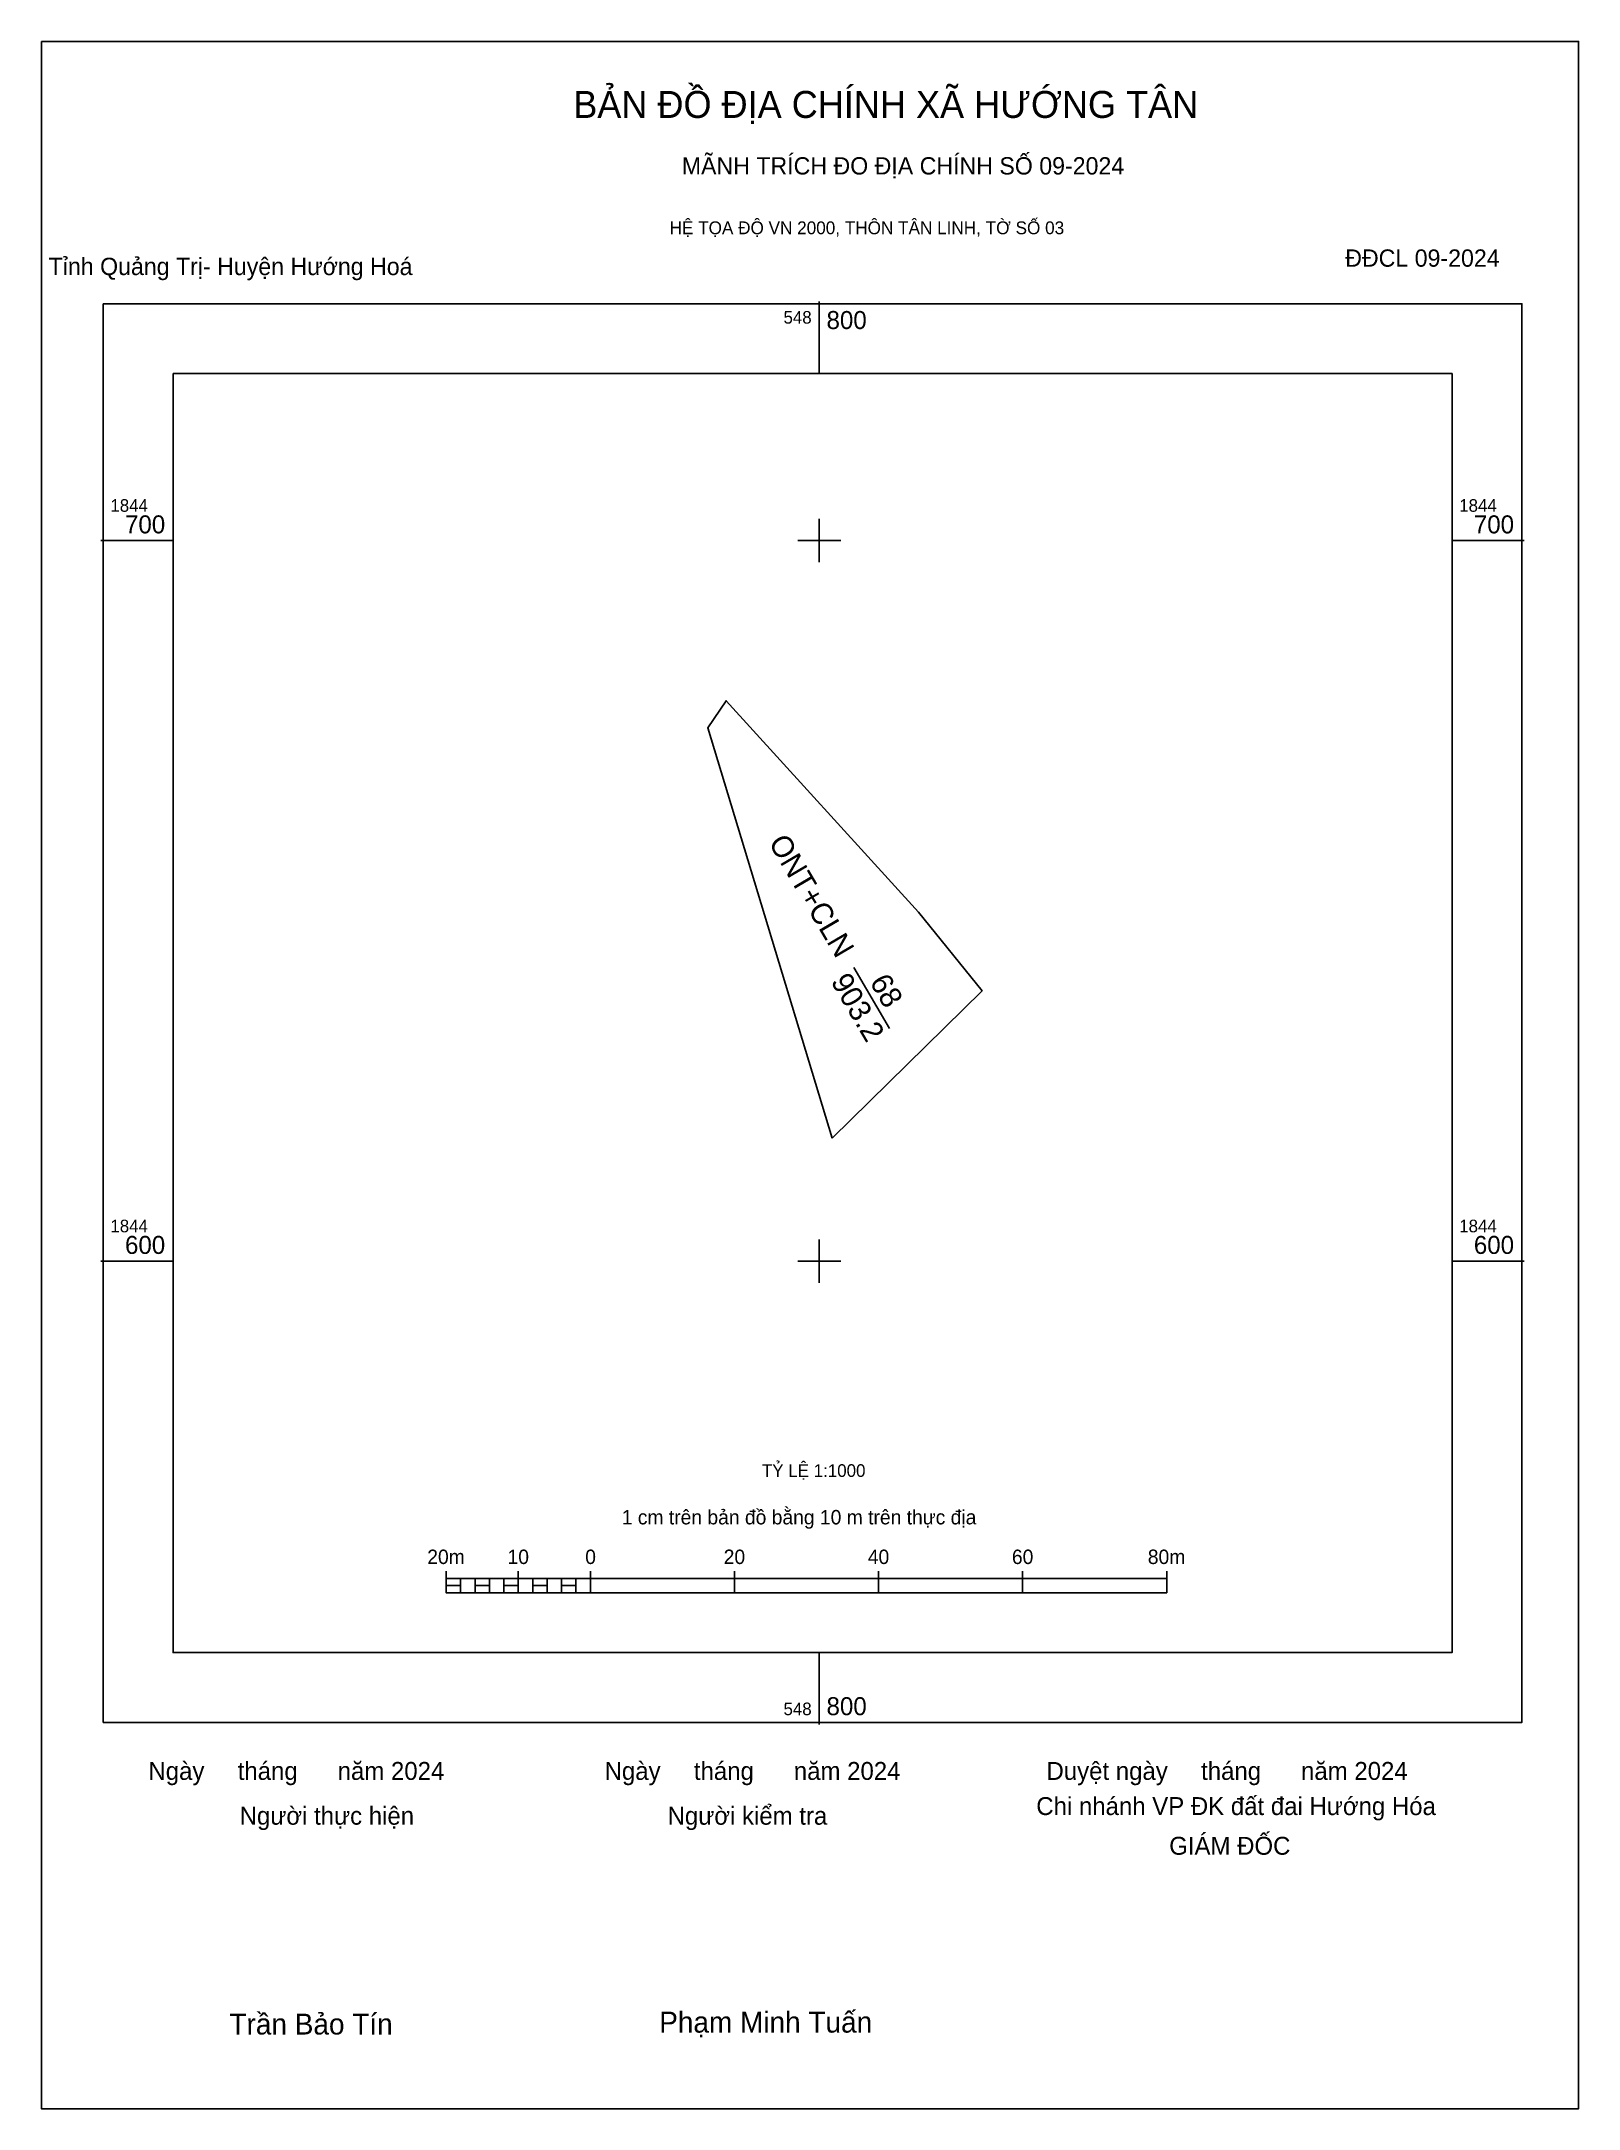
# Model space of a CAD drawing. Extents: x 548692 to 548905, y 1844482 to 1844769.
import ezdxf

# ---------------------------------------------------------------- set-up
doc = ezdxf.new("R2010")
doc.units = 0
for name, color, linetype in [('Level 10', 7, 'Continuous'), ('Level 13', 7, 'Continuous'), ('Level 14', 7, 'Continuous'), ('Level 15', 7, 'Continuous'), ('Level 27', 7, 'Continuous'), ('Level 6', 7, 'Continuous'), ('Level 62', 7, 'Continuous'), ('Level 63', 7, 'Continuous'), ('Level 9', 7, 'Continuous')]:
    doc.layers.add(name, color=color, linetype=linetype)

msp = doc.modelspace()

# ---------------------------------------------------------------- linework, layer by layer
at = {"layer": 'Level 10'}
msp.add_lwpolyline([(548801.8, 1844617.08), (548784.51, 1844674), (548787.06, 1844677.78), (548813.76, 1844648.43), (548822.6, 1844637.52)], close=True, dxfattribs=at)
at = {"layer": 'Level 14'}
msp.add_line((548804.8, 1844640.75), (548809.76, 1844632.29), dxfattribs=at)
at = {"layer": 'Level 15'}
msp.add_lwpolyline([(548692.03, 1844769.29), (548905.38, 1844769.29), (548905.38, 1844482.37), (548692.03, 1844482.37)], close=True, dxfattribs=at)
at = {"layer": 'Level 27'}
for p, q in [((548787.06, 1844677.78), (548787.07, 1844677.79)), ((548822.6, 1844637.52), (548822.61, 1844637.53))]:
    msp.add_line(p, q, dxfattribs=at)
at = {"layer": 'Level 62'}
msp.add_lwpolyline([(548710.3, 1844723.18), (548887.81, 1844723.18), (548887.81, 1844545.67), (548710.3, 1844545.67)], close=True, dxfattribs=at)
at = {"layer": 'Level 63'}
for p, q in [((548800, 1844733.18), (548800, 1844723.18)), ((548800, 1844703), (548800, 1844697)), ((548700.3, 1844700), (548710.3, 1844700)), ((548797, 1844700), (548803, 1844700)), ((548887.81, 1844700), (548897.81, 1844700)), ((548800, 1844603), (548800, 1844597)), ((548700.3, 1844600), (548710.3, 1844600)), ((548797, 1844600), (548803, 1844600)), ((548887.81, 1844600), (548897.81, 1844600)), ((548748.22, 1844556.96), (548748.22, 1844553.96)), ((548758.22, 1844556.96), (548758.22, 1844553.96)), ((548768.22, 1844556.96), (548768.22, 1844553.96)), ((548788.22, 1844556.96), (548788.22, 1844553.96)), ((548808.22, 1844556.96), (548808.22, 1844553.96)), ((548828.22, 1844556.96), (548828.22, 1844553.96)), ((548848.22, 1844556.96), (548848.22, 1844553.96)), ((548748.22, 1844555.96), (548848.22, 1844555.96)), ((548748.22, 1844553.96), (548848.22, 1844553.96)), ((548750.22, 1844555.96), (548750.22, 1844553.96)), ((548752.22, 1844555.96), (548752.22, 1844553.96)), ((548754.22, 1844555.96), (548754.22, 1844553.96)), ((548756.22, 1844555.96), (548756.22, 1844553.96)), ((548758.22, 1844555.96), (548758.22, 1844553.96)), ((548760.22, 1844555.96), (548760.22, 1844553.96)), ((548762.22, 1844555.96), (548762.22, 1844553.96)), ((548764.22, 1844555.96), (548764.22, 1844553.96)), ((548766.22, 1844555.96), (548766.22, 1844553.96)), ((548768.22, 1844555.96), (548768.22, 1844553.96)), ((548800, 1844545.67), (548800, 1844535.67))]:
    msp.add_line(p, q, dxfattribs=at)
for points in [[(548700.61, 1844732.86), (548897.5, 1844732.86), (548897.5, 1844535.98), (548700.61, 1844535.98)], [(548748.22, 1844554.96), (548750.22, 1844554.96), (548750.22, 1844553.96), (548748.22, 1844553.96)], [(548748.22, 1844554.96), (548750.22, 1844554.96), (548750.22, 1844553.96), (548748.22, 1844553.96)], [(548752.22, 1844554.96), (548754.22, 1844554.96), (548754.22, 1844553.96), (548752.22, 1844553.96)], [(548756.22, 1844554.96), (548758.22, 1844554.96), (548758.22, 1844553.96), (548756.22, 1844553.96)], [(548760.22, 1844554.96), (548762.22, 1844554.96), (548762.22, 1844553.96), (548760.22, 1844553.96)], [(548764.22, 1844554.96), (548766.22, 1844554.96), (548766.22, 1844553.96), (548764.22, 1844553.96)]]:
    msp.add_lwpolyline(points, close=True, dxfattribs=at)

# ---------------------------------------------------------------- texts
at = {"layer": 'Level 13'}
for s, p in [('ONT+CLN', (548792.88, 1844658.1)), ('903.2', (548801.52, 1844638.82)), ('68', (548806.91, 1844638.73))]:
    msp.add_text(s, height=3, rotation=300.3958, dxfattribs=at).set_placement(p)
at = {"layer": 'Level 6'}
msp.add_text('TỶ LỆ 1:1000', height=1.7579, dxfattribs=at).set_placement((548792.03, 1844570.05))
at = {"layer": 'Level 63'}
for s, height, p in [('BẢN ĐỒ ĐỊA CHÍNH XÃ HƯỚNG TÂN', 3.7437, (548765.85, 1844758.66)), ('MÃNH TRÍCH ĐO ĐỊA CHÍNH SỐ 09-2024', 2.4022, (548780.91, 1844750.81)), ('HỆ TỌA ĐỘ VN 2000, THÔN TÂN LINH, TỜ SỐ 03', 1.7782, (548779.22, 1844742.52)), ('548', 1.75, (548795.03, 1844730.11)), ('800', 2.5, (548801, 1844729.36)), ('1844', 1.75, (548701.61, 1844704)), ('1844', 1.75, (548888.81, 1844704)), ('700', 2.5, (548703.64, 1844701)), ('700', 2.5, (548890.84, 1844701)), ('1844', 1.75, (548701.61, 1844604)), ('1844', 1.75, (548888.81, 1844604)), ('600', 2.5, (548703.64, 1844601)), ('600', 2.5, (548890.84, 1844601)), ('1 cm trên bản đồ bằng 10 m trên thực địa', 2, (548772.58, 1844563.46)), ('20m', 2, (548745.59, 1844557.96)), ('10', 2, (548756.73, 1844557.96)), ('0', 2, (548767.51, 1844557.96)), ('20', 2, (548786.73, 1844557.96)), ('40', 2, (548806.73, 1844557.96)), ('60', 2, (548826.73, 1844557.96)), ('80m', 2, (548845.59, 1844557.96)), ('800', 2.5, (548801, 1844536.98)), ('548', 1.75, (548795.03, 1844536.98)), ('Ngày     tháng      năm 2024', 2.4883, (548706.89, 1844528)), ('Ngày     tháng      năm 2024', 2.4883, (548770.2, 1844528)), ('Duyệt ngày     tháng      năm 2024', 2.4883, (548831.53, 1844528)), ('Người kiểm tra', 2.4883, (548778.94, 1844521.78)), ('Chi nhánh VP ĐK đất đai Hướng Hóa', 2.4883, (548830.11, 1844523.12)), ('Người thực hiện', 2.4883, (548719.55, 1844521.78)), ('GIÁM ĐỐC', 2.488, (548848.56, 1844517.61)), ('Trần Bảo Tín', 2.9024, (548718.14, 1844492.66)), ('Phạm Minh Tuấn', 2.9024, (548777.78, 1844492.93))]:
    msp.add_text(s, height=height, dxfattribs=at).set_placement(p)
at = {"layer": 'Level 9'}
for s, p in [('ĐĐCL 09-2024', (548872.99, 1844738.01)), ('Tỉnh Quảng Trị- Huyện Hướng Hoá', (548693.04, 1844736.85))]:
    msp.add_text(s, height=2.4022, dxfattribs=at).set_placement(p)

doc.saveas('drawing.dxf')
